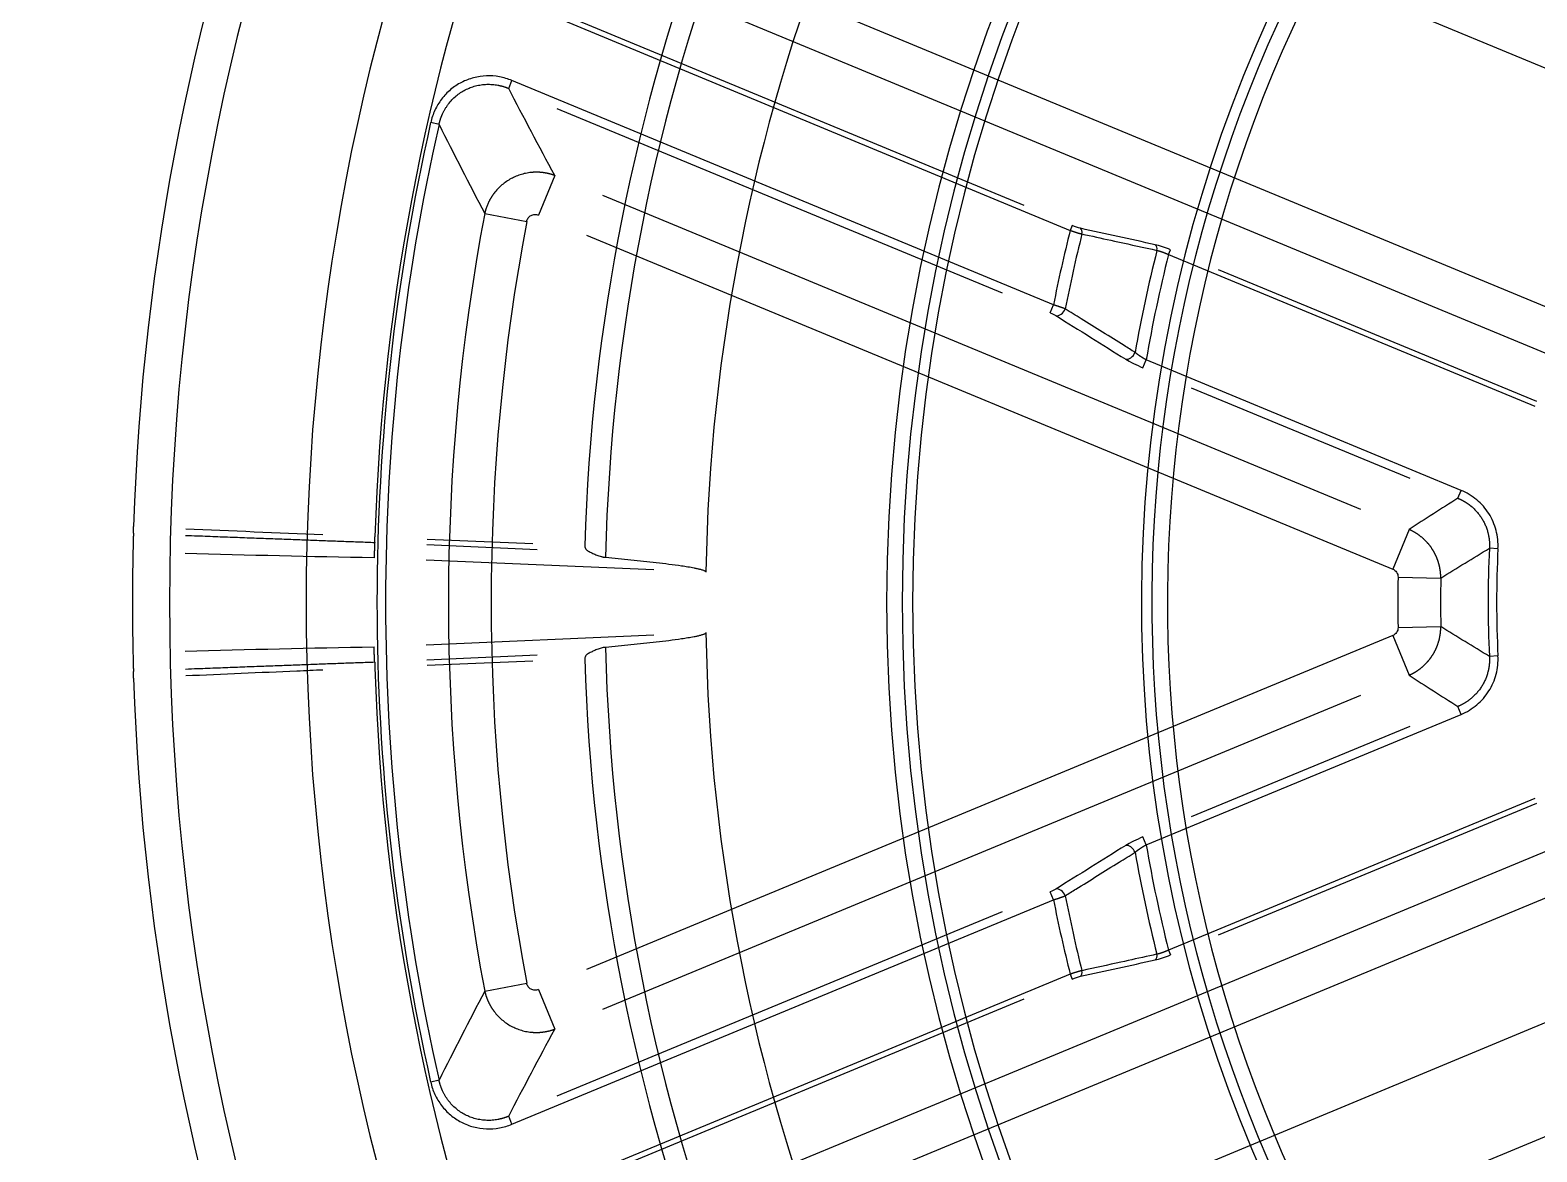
# Model space of a CAD drawing. Header units: millimetres. Extents: x 18 to 755, y 19 to 576.
# Drawn here: x 17.8 to 104.6, y 219.9 to 284.5 of the extents above; entities that cross this region are included whole.
import ezdxf

# ---------------------------------------------------------------- set-up
doc = ezdxf.new("R2010")
doc.units = ezdxf.units.MM
doc.layers.add('1', color=7, linetype='Continuous', true_color=0xffffff)

msp = doc.modelspace()

# ---------------------------------------------------------------- linework, layer by layer
at = {"layer": '1', "color": 7, "lineweight": -3}
for p, q in [((307.748, 311.649), (17.822, 191.071)), ((56.392, 302.449), (116.2, 277.675)), ((111.342, 265.945), (51.534, 290.72)), ((53.363, 287.297), (107.628, 264.819)), ((45.922, 286.112), (77.701, 272.947)), ((75.043, 274.369), (48.807, 285.236)), ((45.373, 281.116), (45.562, 281.571)), ((76.735, 268.659), (45.562, 281.571)), ((48.145, 279.968), (73.775, 269.353)), ((41.361, 279.04), (40.881, 279.149)), ((48.027, 276.101), (47.085, 273.826)), ((94.44, 256.877), (50.799, 274.952)), ((43.993, 273.918), (46.413, 273.462)), ((49.857, 272.678), (96.27, 253.454)), ((77.814, 273.22), (77.701, 272.947)), ((83.362, 271.557), (83.475, 271.83)), ((83.362, 271.557), (104.447, 262.823)), ((104.56, 263.096), (86.247, 270.682)), ((76.547, 268.204), (76.735, 268.659)), ((81.885, 265.039), (82.074, 265.494)), ((100.204, 257.984), (82.074, 265.494)), ((84.657, 263.891), (97.244, 258.677)), ((100.016, 257.529), (100.204, 257.984)), ((37.673, 255.306), (37.673, 255.306)), ((40.671, 255.177), (46.76, 254.916)), ((97.212, 255.728), (96.27, 253.454)), ((40.655, 254.859), (47.007, 254.586)), ((102.328, 254.624), (101.836, 254.649)), ((53.728, 253.412), (40.617, 253.974)), ((96.573, 252.988), (99.035, 252.934)), ((96.573, 250.087), (99.035, 250.141)), ((40.617, 249.101), (53.728, 249.663)), ((96.27, 249.621), (49.857, 230.397)), ((96.27, 249.621), (97.212, 247.347)), ((47.007, 248.489), (40.655, 248.216)), ((46.76, 248.159), (40.671, 247.898)), ((102.328, 248.451), (101.836, 248.426)), ((37.673, 247.769), (37.673, 247.769)), ((50.799, 228.123), (94.44, 246.199)), ((100.204, 245.091), (100.016, 245.546)), ((82.074, 237.581), (100.204, 245.091)), ((97.244, 244.398), (84.657, 239.184)), ((104.447, 240.254), (83.361, 231.521)), ((86.246, 232.396), (104.56, 239.981)), ((107.627, 238.258), (50.59, 214.634)), ((82.074, 237.581), (81.885, 238.036)), ((51.532, 212.359), (111.341, 237.131)), ((45.562, 221.504), (76.735, 234.416)), ((76.735, 234.416), (76.547, 234.871)), ((73.775, 233.723), (48.145, 223.107)), ((83.361, 231.521), (83.474, 231.248)), ((77.701, 230.13), (45.921, 216.967)), ((77.701, 230.13), (77.814, 229.857)), ((43.993, 229.157), (46.413, 229.613)), ((47.085, 229.249), (48.027, 226.975)), ((46.034, 216.694), (75.042, 228.709)), ((116.199, 225.402), (56.391, 200.629)), ((41.361, 224.035), (40.881, 223.927)), ((45.562, 221.504), (45.373, 221.959))]:
    msp.add_line(p, q, dxfattribs=at)
for radius, start, end in [(136.863, 90, 270), (129, 90, 270), (95.586, 90, 270), (94.686, 90, 270), (94.086, 90, 270), (80.914, 52.3649, 218.78955), (80.314, 90, 218.78955), (79.414, 90, 218.78955), (139, 159.29924, 178.20076), (125.094, 159.22625, 178.27375), (113, 159.14807, 178.35193), (111.791, 158.82797, 178.67203), (106, 158.44369, 179.05631), (124.92, 167.23044, 192.76956), (124.427, 167.23044, 192.76956), (120.809, 169.32387, 190.67613), (118.347, 169.32387, 190.67613), (87.664, 165.86388, 168.73711), (86.957, 165.8877, 168.80049), (82.543, 165.79367, 169.96114), (81.836, 165.84, 170.18087), (139, 178.81097, 181.18903), (60.954, 177.07411, 182.92589), (60.462, 177.07411, 182.92589), (66.153, 178.74355, 181.25645), (63.691, 178.74355, 181.25645), (106, 180.94369, 201.55631), (113, 181.64807, 200.85193), (111.791, 181.32797, 201.17203), (125.094, 181.72625, 200.77375), (139, 181.79924, 200.70076), (82.543, 190.03886, 194.20447), (81.836, 189.81913, 194.15814), (87.664, 191.26289, 194.13427), (86.957, 191.19951, 194.11044)]:
    msp.add_arc((162.711, 251.538), radius, start, end, dxfattribs=at)
for centre, major_axis, ratio, start_param, end_param in [((78.172, 272.791), (-0.064, -0.293), 0.706939, 1.549048, 2.893539), ((82.487, 271.847), (-0.064, -0.293), 0.706921, 1.547894, 2.893546), ((77.063, 268.496), (0.265, 0.424), 0.68293, 3.381607, 4.966061), ((81.084, 265.988), (0.264, 0.424), 0.680219, 3.380764, 4.979025), ((81.084, 237.087), (-0.264, 0.424), 0.680219, 4.445753, 6.044014), ((77.063, 234.58), (-0.265, 0.424), 0.68293, 4.458717, 6.043171), ((82.486, 231.231), (0.064, -0.293), 0.706921, 0.248047, 1.593699), ((78.172, 230.286), (0.064, -0.293), 0.706939, 0.248054, 1.592545)]:
    msp.add_ellipse(centre, major_axis=major_axis, ratio=ratio, start_param=start_param, end_param=end_param, dxfattribs=at)
for points, knots in [([(45.562, 281.571), (45.328, 281.668), (45.088, 281.739), (44.597, 281.829), (44.343, 281.848), (43.844, 281.83), (43.597, 281.794), (43.11, 281.667), (42.874, 281.577), (42.431, 281.348), (42.219, 281.207), (41.836, 280.884), (41.664, 280.703), (41.359, 280.304), (41.229, 280.087), (41.019, 279.634), (40.937, 279.395), (40.881, 279.149)], [0, 0, 0, 0, 0.125, 0.125, 0.25, 0.25, 0.375, 0.375, 0.5, 0.5, 0.625, 0.625, 0.75, 0.75, 0.875, 0.875, 1, 1, 1, 1]), ([(41.361, 279.04), (41.363, 279.049), (41.368, 279.068), (41.374, 279.097), (41.381, 279.125), (41.388, 279.152), (41.396, 279.18), (41.403, 279.207), (41.411, 279.234), (41.419, 279.261), (41.427, 279.288), (41.435, 279.314), (41.443, 279.34), (41.452, 279.366), (41.461, 279.391), (41.47, 279.417), (41.479, 279.441), (41.488, 279.466), (41.497, 279.49), (41.507, 279.515), (41.516, 279.538), (41.526, 279.562), (41.536, 279.585), (41.546, 279.608), (41.556, 279.63), (41.586, 279.696), (41.638, 279.802), (41.718, 279.945), (41.804, 280.08), (41.928, 280.255), (42.103, 280.462), (42.341, 280.685), (42.598, 280.878), (42.871, 281.039), (43.161, 281.169), (43.467, 281.267), (43.786, 281.332), (44.056, 281.355), (44.271, 281.356), (44.43, 281.348), (44.593, 281.331), (44.717, 281.311), (44.801, 281.294), (44.846, 281.284), (44.892, 281.274), (44.938, 281.262), (44.985, 281.25), (45.032, 281.237), (45.08, 281.223), (45.128, 281.208), (45.176, 281.191), (45.225, 281.174), (45.274, 281.156), (45.324, 281.137), (45.357, 281.123), (45.373, 281.116)], [0, 0, 0, 0, 0.00566, 0.011286, 0.016879, 0.022438, 0.027961, 0.033449, 0.0389, 0.044314, 0.049691, 0.055028, 0.060327, 0.065586, 0.070804, 0.075981, 0.081116, 0.08621, 0.09126, 0.096266, 0.101229, 0.106147, 0.111019, 0.115846, 0.120627, 0.12536, 0.157663, 0.18934, 0.220315, 0.250518, 0.314144, 0.377208, 0.439371, 0.500319, 0.561213, 0.623318, 0.686319, 0.749876, 0.780095, 0.811091, 0.842795, 0.875128, 0.88387, 0.89277, 0.901824, 0.911028, 0.920379, 0.929873, 0.939506, 0.949275, 0.959175, 0.969201, 0.979351, 0.989618, 1, 1, 1, 1]), ([(48.027, 276.101), (48.019, 276.104), (48.002, 276.11), (47.977, 276.119), (47.952, 276.128), (47.926, 276.137), (47.901, 276.145), (47.876, 276.153), (47.851, 276.161), (47.825, 276.169), (47.8, 276.176), (47.775, 276.183), (47.75, 276.19), (47.724, 276.197), (47.699, 276.203), (47.674, 276.21), (47.649, 276.216), (47.624, 276.221), (47.599, 276.227), (47.573, 276.232), (47.548, 276.237), (47.523, 276.242), (47.499, 276.246), (47.474, 276.251), (47.449, 276.255), (47.424, 276.259), (47.4, 276.262), (47.375, 276.266), (47.35, 276.269), (47.326, 276.272), (47.302, 276.275), (47.278, 276.277), (47.253, 276.28), (47.229, 276.282), (47.206, 276.284), (47.182, 276.286), (47.158, 276.287), (47.134, 276.289), (47.111, 276.29), (47.088, 276.291), (47.065, 276.292), (47.041, 276.292), (47.019, 276.293), (46.996, 276.293), (46.973, 276.293), (46.951, 276.293), (46.928, 276.293), (46.906, 276.292), (46.884, 276.292), (46.862, 276.291), (46.84, 276.29), (46.819, 276.289), (46.797, 276.288), (46.776, 276.287), (46.652, 276.279), (46.427, 276.25), (46.108, 276.174), (45.801, 276.066), (45.511, 275.928), (45.237, 275.76), (44.979, 275.563), (44.741, 275.337), (44.59, 275.159), (44.507, 275.048), (44.481, 275.012), (44.456, 274.976), (44.43, 274.939), (44.405, 274.9), (44.38, 274.861), (44.356, 274.822), (44.331, 274.781), (44.308, 274.739), (44.284, 274.697), (44.261, 274.654), (44.238, 274.609), (44.216, 274.565), (44.195, 274.519), (44.174, 274.472), (44.154, 274.425), (44.134, 274.377), (44.115, 274.329), (44.097, 274.279), (44.08, 274.23), (44.063, 274.179), (44.047, 274.128), (44.033, 274.076), (44.019, 274.024), (44.005, 273.971), (43.997, 273.936), (43.993, 273.918)], [0, 0, 0, 0, 0.005214, 0.010417, 0.015608, 0.020787, 0.025953, 0.031107, 0.036247, 0.041373, 0.046484, 0.051581, 0.056662, 0.061728, 0.066777, 0.071809, 0.076824, 0.081822, 0.086801, 0.091762, 0.096703, 0.101625, 0.106528, 0.11141, 0.116271, 0.121111, 0.125929, 0.130726, 0.1355, 0.140251, 0.144979, 0.149684, 0.154364, 0.15902, 0.163651, 0.168257, 0.172838, 0.177393, 0.181921, 0.186423, 0.190898, 0.195346, 0.199766, 0.204158, 0.208522, 0.212857, 0.217164, 0.221441, 0.225689, 0.229907, 0.234094, 0.238252, 0.242379, 0.246475, 0.250539, 0.313972, 0.377041, 0.439324, 0.500425, 0.561424, 0.623613, 0.686597, 0.749954, 0.758256, 0.766687, 0.775243, 0.783922, 0.792723, 0.801641, 0.810675, 0.819822, 0.829079, 0.838442, 0.84791, 0.857477, 0.867142, 0.876901, 0.88675, 0.896685, 0.906705, 0.916803, 0.926978, 0.937225, 0.94754, 0.957919, 0.968359, 0.978855, 0.989403, 1, 1, 1, 1]), ([(46.413, 273.462), (46.426, 273.535), (46.456, 273.603), (46.541, 273.722), (46.597, 273.771), (46.725, 273.841), (46.797, 273.861), (46.944, 273.867), (47.017, 273.854), (47.085, 273.826)], [0, 0, 0, 0, 0.25, 0.25, 0.5, 0.5, 0.75, 0.75, 1, 1, 1, 1]), ([(77.701, 272.947), (77.706, 272.946), (77.716, 272.942), (77.73, 272.937), (77.745, 272.932), (77.76, 272.927), (77.774, 272.921), (77.789, 272.916), (77.803, 272.911), (77.817, 272.906), (77.832, 272.901), (77.846, 272.896), (77.86, 272.892), (77.875, 272.887), (77.889, 272.882), (77.903, 272.877), (77.917, 272.873), (77.931, 272.868), (77.945, 272.863), (77.958, 272.859), (77.972, 272.854), (77.986, 272.85), (78, 272.846), (78.013, 272.841), (78.026, 272.837), (78.04, 272.833), (78.053, 272.829), (78.066, 272.825), (78.079, 272.821), (78.092, 272.817), (78.105, 272.813), (78.118, 272.809), (78.131, 272.806), (78.143, 272.802), (78.156, 272.798), (78.168, 272.795), (78.18, 272.791), (78.192, 272.788), (78.204, 272.784), (78.216, 272.781), (78.228, 272.778), (78.239, 272.775), (78.251, 272.772), (78.262, 272.769), (78.273, 272.766), (78.284, 272.763), (78.295, 272.76), (78.306, 272.757), (78.317, 272.754), (78.328, 272.752), (78.338, 272.749), (78.348, 272.747), (78.358, 272.744), (78.368, 272.742), (78.375, 272.74), (78.378, 272.74)], [0, 0, 0, 0, 0.019752, 0.039468, 0.059149, 0.078794, 0.098404, 0.117979, 0.137519, 0.157024, 0.176494, 0.195929, 0.21533, 0.234696, 0.254027, 0.273324, 0.292586, 0.311814, 0.331008, 0.350168, 0.369294, 0.388386, 0.407444, 0.426468, 0.445459, 0.464416, 0.48334, 0.50223, 0.521087, 0.539911, 0.558701, 0.577459, 0.596184, 0.614876, 0.633535, 0.652162, 0.670756, 0.689317, 0.707847, 0.726344, 0.744809, 0.763242, 0.781643, 0.800012, 0.818349, 0.836655, 0.854929, 0.873172, 0.891384, 0.909564, 0.927713, 0.945831, 0.963918, 0.981974, 1, 1, 1, 1]), ([(78.378, 272.74), (78.516, 272.709), (78.655, 272.679), (79.345, 272.528), (79.898, 272.407), (81.198, 272.122), (81.945, 271.958), (82.692, 271.795)], [0, 0, 0, 0, 0.096089, 0.096089, 0.480447, 0.480447, 1, 1, 1, 1]), ([(83.475, 271.83), (83.316, 271.896), (83.157, 271.955), (82.857, 272.055), (82.719, 272.094), (82.6, 272.12)], [0, 0, 0, 0, 0.5, 0.5, 1, 1, 1, 1]), ([(82.692, 271.795), (82.696, 271.794), (82.702, 271.793), (82.712, 271.79), (82.723, 271.788), (82.733, 271.786), (82.744, 271.783), (82.754, 271.781), (82.765, 271.778), (82.776, 271.775), (82.787, 271.772), (82.798, 271.769), (82.809, 271.766), (82.821, 271.763), (82.832, 271.76), (82.844, 271.756), (82.856, 271.753), (82.868, 271.749), (82.88, 271.745), (82.892, 271.742), (82.904, 271.738), (82.916, 271.734), (82.928, 271.73), (82.941, 271.726), (82.953, 271.721), (82.966, 271.717), (82.979, 271.713), (82.992, 271.708), (83.005, 271.704), (83.018, 271.699), (83.031, 271.694), (83.044, 271.69), (83.057, 271.685), (83.071, 271.68), (83.084, 271.675), (83.097, 271.669), (83.111, 271.664), (83.124, 271.659), (83.138, 271.653), (83.152, 271.648), (83.165, 271.642), (83.179, 271.637), (83.193, 271.631), (83.207, 271.625), (83.221, 271.619), (83.235, 271.614), (83.249, 271.608), (83.263, 271.602), (83.277, 271.595), (83.291, 271.589), (83.305, 271.583), (83.319, 271.577), (83.333, 271.57), (83.347, 271.564), (83.357, 271.559), (83.362, 271.557)], [0, 0, 0, 0, 0.018155, 0.036332, 0.05453, 0.072751, 0.090995, 0.109262, 0.127552, 0.145866, 0.164204, 0.182567, 0.200954, 0.219367, 0.237805, 0.256269, 0.27476, 0.293276, 0.31182, 0.330391, 0.348989, 0.367616, 0.38627, 0.404953, 0.423666, 0.442407, 0.461177, 0.479978, 0.498809, 0.51767, 0.536562, 0.555485, 0.57444, 0.593426, 0.612445, 0.631496, 0.650579, 0.669695, 0.688845, 0.708028, 0.727245, 0.746496, 0.765782, 0.785102, 0.804458, 0.823848, 0.843275, 0.862737, 0.882235, 0.90177, 0.921342, 0.94095, 0.960596, 0.980279, 1, 1, 1, 1]), ([(77.41, 268.427), (77.406, 268.428), (77.399, 268.431), (77.388, 268.436), (77.377, 268.44), (77.366, 268.444), (77.355, 268.449), (77.343, 268.453), (77.332, 268.457), (77.321, 268.462), (77.309, 268.466), (77.298, 268.47), (77.286, 268.474), (77.275, 268.479), (77.264, 268.483), (77.252, 268.487), (77.24, 268.491), (77.229, 268.495), (77.217, 268.499), (77.206, 268.504), (77.195, 268.508), (77.183, 268.512), (77.172, 268.516), (77.16, 268.52), (77.149, 268.524), (77.138, 268.528), (77.126, 268.532), (77.115, 268.535), (77.104, 268.539), (77.093, 268.543), (77.082, 268.547), (77.071, 268.551), (77.06, 268.554), (77.049, 268.558), (77.038, 268.562), (77.027, 268.565), (77.016, 268.569), (77.006, 268.573), (76.995, 268.576), (76.985, 268.579), (76.975, 268.583), (76.964, 268.586), (76.954, 268.59), (76.944, 268.593), (76.934, 268.596), (76.924, 268.599), (76.914, 268.603), (76.905, 268.606), (76.895, 268.609), (76.886, 268.612), (76.876, 268.615), (76.867, 268.618), (76.858, 268.621), (76.849, 268.624), (76.84, 268.627), (76.831, 268.629), (76.823, 268.632), (76.814, 268.635), (76.806, 268.637), (76.797, 268.64), (76.789, 268.643), (76.781, 268.645), (76.773, 268.648), (76.765, 268.65), (76.757, 268.652), (76.75, 268.655), (76.742, 268.657), (76.737, 268.659), (76.735, 268.659)], [0, 0, 0, 0, 0.020582, 0.040997, 0.061245, 0.081326, 0.10124, 0.120987, 0.140566, 0.159978, 0.179224, 0.198302, 0.217213, 0.235957, 0.254534, 0.272943, 0.291186, 0.309261, 0.32717, 0.344911, 0.362485, 0.379892, 0.397132, 0.414205, 0.431111, 0.447849, 0.464421, 0.480825, 0.497062, 0.513133, 0.529036, 0.544772, 0.56034, 0.575742, 0.590977, 0.606044, 0.620945, 0.635678, 0.650245, 0.664644, 0.678876, 0.692941, 0.706839, 0.72057, 0.734134, 0.74753, 0.76076, 0.773823, 0.786718, 0.799447, 0.812008, 0.824403, 0.83663, 0.84869, 0.860584, 0.87231, 0.883869, 0.895262, 0.906487, 0.917545, 0.928436, 0.939161, 0.949718, 0.960108, 0.970332, 0.980388, 0.990277, 1, 1, 1, 1]), ([(81.432, 265.926), (81.224, 266.055), (81.017, 266.184), (79.98, 266.828), (79.151, 267.343), (78.019, 268.047), (77.714, 268.237), (77.41, 268.427)], [0, 0, 0, 0, 0.154458, 0.154458, 0.772291, 0.772291, 1, 1, 1, 1]), ([(80.895, 265.533), (81.023, 265.453), (81.174, 265.37), (81.513, 265.201), (81.696, 265.117), (81.885, 265.039)], [0, 0, 0, 0, 0.5, 0.5, 1, 1, 1, 1]), ([(82.074, 265.494), (82.069, 265.496), (82.059, 265.502), (82.045, 265.51), (82.03, 265.518), (82.015, 265.526), (82, 265.535), (81.984, 265.544), (81.969, 265.553), (81.953, 265.562), (81.937, 265.571), (81.921, 265.581), (81.905, 265.59), (81.888, 265.6), (81.872, 265.61), (81.855, 265.62), (81.839, 265.631), (81.822, 265.641), (81.805, 265.652), (81.788, 265.663), (81.771, 265.674), (81.754, 265.685), (81.737, 265.696), (81.717, 265.71), (81.695, 265.725), (81.67, 265.742), (81.646, 265.759), (81.622, 265.776), (81.599, 265.792), (81.576, 265.809), (81.554, 265.826), (81.532, 265.843), (81.511, 265.86), (81.49, 265.876), (81.47, 265.893), (81.45, 265.91), (81.438, 265.921), (81.432, 265.926)], [0, 0, 0, 0, 0.019473, 0.039254, 0.059344, 0.079744, 0.100453, 0.121472, 0.142801, 0.16444, 0.186391, 0.208651, 0.231224, 0.254107, 0.277302, 0.300809, 0.324627, 0.348758, 0.373202, 0.397957, 0.423026, 0.448408, 0.474102, 0.50011, 0.538421, 0.576756, 0.615114, 0.653496, 0.691902, 0.730331, 0.768783, 0.80726, 0.84576, 0.884284, 0.922832, 0.961404, 1, 1, 1, 1]), ([(102.328, 254.624), (102.337, 254.802), (102.332, 254.979), (102.296, 255.331), (102.264, 255.508), (102.175, 255.848), (102.118, 256.014), (101.978, 256.338), (101.894, 256.496), (101.705, 256.794), (101.6, 256.935), (101.369, 257.2), (101.241, 257.324), (100.834, 257.666), (100.533, 257.848), (100.204, 257.984)], [0, 0, 0, 0, 0.125, 0.125, 0.25, 0.25, 0.375, 0.375, 0.5, 0.5, 0.625, 0.625, 0.75, 0.75, 1, 1, 1, 1]), ([(100.016, 257.529), (100.024, 257.526), (100.041, 257.519), (100.066, 257.508), (100.09, 257.498), (100.115, 257.487), (100.139, 257.476), (100.163, 257.464), (100.187, 257.453), (100.211, 257.441), (100.235, 257.429), (100.259, 257.417), (100.282, 257.405), (100.305, 257.392), (100.328, 257.379), (100.351, 257.367), (100.374, 257.354), (100.397, 257.34), (100.419, 257.327), (100.441, 257.314), (100.463, 257.3), (100.485, 257.286), (100.507, 257.272), (100.528, 257.258), (100.55, 257.244), (100.571, 257.23), (100.592, 257.215), (100.612, 257.2), (100.633, 257.186), (100.653, 257.171), (100.674, 257.156), (100.693, 257.141), (100.713, 257.125), (100.733, 257.11), (100.752, 257.095), (100.771, 257.079), (100.843, 257.02), (100.962, 256.912), (101.119, 256.747), (101.261, 256.571), (101.389, 256.385), (101.502, 256.19), (101.6, 255.986), (101.683, 255.773), (101.732, 255.611), (101.759, 255.504), (101.77, 255.454), (101.781, 255.403), (101.791, 255.352), (101.8, 255.3), (101.808, 255.248), (101.816, 255.195), (101.822, 255.142), (101.828, 255.089), (101.832, 255.035), (101.836, 254.98), (101.838, 254.926), (101.84, 254.871), (101.84, 254.816), (101.84, 254.76), (101.839, 254.705), (101.837, 254.668), (101.836, 254.649)], [0, 0, 0, 0, 0.007423, 0.014834, 0.022232, 0.029616, 0.036986, 0.044342, 0.051683, 0.059008, 0.066318, 0.073613, 0.08089, 0.088151, 0.095394, 0.10262, 0.109828, 0.117017, 0.124188, 0.131339, 0.13847, 0.145582, 0.152673, 0.159743, 0.166793, 0.17382, 0.180826, 0.18781, 0.194771, 0.201709, 0.208624, 0.215516, 0.222383, 0.229226, 0.236045, 0.242839, 0.249607, 0.31255, 0.375247, 0.437527, 0.499226, 0.560966, 0.623281, 0.686008, 0.748976, 0.763016, 0.777162, 0.791412, 0.805763, 0.820211, 0.834754, 0.849388, 0.864111, 0.878918, 0.893806, 0.908772, 0.923812, 0.938923, 0.954101, 0.969343, 0.984643, 1, 1, 1, 1]), ([(23.768, 255.51), (23.768, 255.53), (23.769, 255.554), (23.77, 255.595), (23.771, 255.61), (23.771, 255.642), (23.772, 255.674), (23.773, 255.71), (23.774, 255.737), (23.775, 255.747), (23.775, 255.765), (23.775, 255.775), (23.776, 255.803), (23.777, 255.823), (23.778, 255.862), (23.779, 255.882), (23.779, 255.902)], [0, 0, 0, 0, 0.25, 0.25, 0.375, 0.375, 0.5, 0.625, 0.625, 0.6875, 0.6875, 0.75, 0.75, 0.875, 0.875, 1, 1, 1, 1]), ([(23.768, 255.51), (23.767, 255.483), (23.765, 255.422), (23.763, 255.351), (23.762, 255.293), (23.761, 255.273), (23.76, 255.232), (23.759, 255.21), (23.758, 255.145), (23.755, 255.054), (23.753, 254.956), (23.751, 254.892), (23.751, 254.879), (23.75, 254.853), (23.749, 254.814), (23.749, 254.775), (23.747, 254.695), (23.746, 254.642), (23.744, 254.56), (23.743, 254.533), (23.742, 254.478), (23.741, 254.45), (23.741, 254.422)], [0, 0, 0, 0, 0.125, 0.25, 0.25, 0.3125, 0.3125, 0.375, 0.375, 0.5, 0.625, 0.625, 0.65625, 0.65625, 0.6875, 0.75, 0.75, 0.875, 0.875, 0.9375, 0.9375, 1, 1, 1, 1]), ([(26.765, 255.394), (26.997, 255.385), (27.617, 255.361), (28.614, 255.323), (29.747, 255.28), (30.848, 255.239), (31.917, 255.198), (32.953, 255.16), (33.957, 255.122), (34.928, 255.087), (35.867, 255.052), (36.773, 255.019), (37.367, 254.998), (37.658, 254.987)], [0, 0, 0, 0, 0.063697, 0.170721, 0.274768, 0.375839, 0.473933, 0.569052, 0.661194, 0.75036, 0.83655, 0.919763, 1, 1, 1, 1]), ([(37.658, 254.987), (37.659, 254.998), (37.659, 255.009), (37.66, 255.031), (37.661, 255.043), (37.663, 255.08), (37.664, 255.106), (37.666, 255.147), (37.667, 255.16), (37.668, 255.189), (37.669, 255.203), (37.671, 255.247), (37.672, 255.276), (37.673, 255.306)], [0, 0, 0, 0, 0.125, 0.125, 0.25, 0.25, 0.5, 0.5, 0.625, 0.625, 0.75, 0.75, 1, 1, 1, 1]), ([(99.035, 252.934), (99.035, 252.943), (99.035, 252.962), (99.035, 252.989), (99.034, 253.017), (99.033, 253.044), (99.032, 253.072), (99.031, 253.099), (99.03, 253.127), (99.028, 253.154), (99.026, 253.182), (99.024, 253.209), (99.021, 253.237), (99.018, 253.264), (99.015, 253.292), (99.012, 253.319), (99.009, 253.346), (99.005, 253.373), (99.001, 253.401), (98.997, 253.428), (98.992, 253.455), (98.987, 253.482), (98.982, 253.509), (98.977, 253.536), (98.972, 253.563), (98.966, 253.589), (98.96, 253.616), (98.954, 253.643), (98.948, 253.669), (98.941, 253.695), (98.934, 253.722), (98.927, 253.748), (98.92, 253.774), (98.912, 253.8), (98.904, 253.826), (98.896, 253.852), (98.888, 253.878), (98.88, 253.903), (98.871, 253.929), (98.862, 253.954), (98.853, 253.979), (98.844, 254.005), (98.835, 254.03), (98.825, 254.054), (98.815, 254.079), (98.805, 254.104), (98.795, 254.128), (98.784, 254.153), (98.774, 254.177), (98.763, 254.201), (98.752, 254.225), (98.741, 254.248), (98.73, 254.272), (98.718, 254.295), (98.706, 254.319), (98.695, 254.342), (98.682, 254.365), (98.67, 254.388), (98.658, 254.41), (98.645, 254.433), (98.633, 254.455), (98.62, 254.477), (98.607, 254.499), (98.594, 254.521), (98.581, 254.543), (98.567, 254.564), (98.554, 254.585), (98.536, 254.613), (98.514, 254.646), (98.487, 254.685), (98.459, 254.724), (98.431, 254.763), (98.401, 254.801), (98.371, 254.84), (98.341, 254.878), (98.309, 254.915), (98.277, 254.952), (98.244, 254.989), (98.21, 255.026), (98.176, 255.062), (98.141, 255.097), (98.105, 255.133), (98.068, 255.167), (98.031, 255.201), (97.993, 255.235), (97.954, 255.268), (97.915, 255.301), (97.875, 255.333), (97.835, 255.364), (97.793, 255.395), (97.752, 255.425), (97.709, 255.454), (97.667, 255.483), (97.623, 255.511), (97.579, 255.538), (97.535, 255.565), (97.49, 255.59), (97.445, 255.615), (97.399, 255.64), (97.353, 255.663), (97.306, 255.686), (97.259, 255.708), (97.228, 255.722), (97.212, 255.728)], [0, 0, 0, 0, 0.007816, 0.015634, 0.023453, 0.031272, 0.039091, 0.046911, 0.05473, 0.062547, 0.070364, 0.078178, 0.08599, 0.0938, 0.101606, 0.109409, 0.117208, 0.125003, 0.132793, 0.140578, 0.148358, 0.156131, 0.163898, 0.171659, 0.179412, 0.187158, 0.194896, 0.202625, 0.210346, 0.218057, 0.22576, 0.233452, 0.241134, 0.248805, 0.256466, 0.264115, 0.271752, 0.279377, 0.286989, 0.294589, 0.302175, 0.309748, 0.317306, 0.324851, 0.33238, 0.339895, 0.347394, 0.354878, 0.362346, 0.369797, 0.377231, 0.384649, 0.392049, 0.399432, 0.406796, 0.414143, 0.42147, 0.428779, 0.436069, 0.443339, 0.45059, 0.45782, 0.46503, 0.47222, 0.479389, 0.486537, 0.493663, 0.500768, 0.514141, 0.527591, 0.541114, 0.55471, 0.568376, 0.58211, 0.595911, 0.609777, 0.623705, 0.637693, 0.65174, 0.665842, 0.679998, 0.694206, 0.708463, 0.722766, 0.737114, 0.751504, 0.765932, 0.780398, 0.794898, 0.809429, 0.82399, 0.838577, 0.853187, 0.867819, 0.882469, 0.897134, 0.911812, 0.926501, 0.941197, 0.955897, 0.9706, 0.985302, 1, 1, 1, 1]), ([(37.658, 254.987), (37.656, 254.93), (37.653, 254.866), (37.647, 254.73), (37.644, 254.657), (37.637, 254.506), (37.634, 254.427), (37.627, 254.267), (37.624, 254.185), (37.62, 254.103)], [0, 0, 0, 0, 0.25, 0.25, 0.5, 0.5, 0.75, 0.75, 1, 1, 1, 1]), ([(49.758, 254.787), (49.757, 254.768), (49.759, 254.749), (49.764, 254.721), (49.766, 254.712), (49.771, 254.694), (49.777, 254.676), (49.785, 254.659), (49.794, 254.643), (49.798, 254.635), (49.813, 254.611), (49.823, 254.597), (49.847, 254.57), (49.859, 254.557), (49.886, 254.533), (49.9, 254.522), (49.942, 254.491), (49.973, 254.474), (50.005, 254.458)], [0, 0, 0, 0, 0.125, 0.125, 0.1875, 0.1875, 0.25, 0.3125, 0.3125, 0.375, 0.375, 0.5, 0.5, 0.625, 0.625, 0.75, 0.75, 1, 1, 1, 1]), ([(50.005, 254.458), (50.077, 254.422), (50.15, 254.387), (50.299, 254.318), (50.374, 254.285), (50.53, 254.225), (50.61, 254.197), (50.714, 254.17), (50.735, 254.164), (50.777, 254.155), (50.799, 254.15), (50.863, 254.138), (50.906, 254.132), (50.95, 254.128)], [0, 0, 0, 0, 0.25, 0.25, 0.5, 0.5, 0.75, 0.75, 0.8125, 0.8125, 0.875, 0.875, 1, 1, 1, 1]), ([(50.95, 254.128), (51.437, 254.084), (51.924, 254.038), (52.654, 253.965), (52.898, 253.939), (53.384, 253.888), (53.627, 253.861), (54.114, 253.805), (54.356, 253.775), (54.842, 253.713), (55.084, 253.681), (55.447, 253.627), (55.568, 253.608), (55.809, 253.568), (55.93, 253.546), (56.11, 253.511), (56.17, 253.498), (56.289, 253.472), (56.349, 253.458), (56.437, 253.434), (56.467, 253.425), (56.525, 253.407), (56.554, 253.398), (56.597, 253.381), (56.611, 253.375), (56.639, 253.363), (56.653, 253.356), (56.673, 253.345), (56.679, 253.341), (56.692, 253.332), (56.698, 253.328), (56.707, 253.32), (56.709, 253.317), (56.714, 253.311), (56.717, 253.308), (56.721, 253.302), (56.722, 253.298), (56.725, 253.291), (56.725, 253.287), (56.725, 253.283)], [0, 0, 0, 0, 0.25, 0.25, 0.375, 0.375, 0.5, 0.5, 0.625, 0.625, 0.75, 0.75, 0.8125, 0.8125, 0.875, 0.875, 0.90625, 0.90625, 0.9375, 0.9375, 0.953125, 0.953125, 0.96875, 0.96875, 0.976563, 0.976563, 0.984375, 0.984375, 0.988281, 0.988281, 0.992188, 0.992188, 0.994141, 0.994141, 0.996094, 0.996094, 0.998047, 0.998047, 1, 1, 1, 1]), ([(96.27, 253.454), (96.361, 253.416), (96.44, 253.351), (96.547, 253.186), (96.576, 253.087), (96.573, 252.988)], [0, 0, 0, 0, 0.5, 0.5, 1, 1, 1, 1]), ([(96.573, 250.087), (96.576, 249.988), (96.548, 249.89), (96.44, 249.725), (96.361, 249.659), (96.27, 249.621)], [0, 0, 0, 0, 0.5, 0.5, 1, 1, 1, 1]), ([(97.212, 247.347), (97.22, 247.35), (97.237, 247.358), (97.262, 247.369), (97.287, 247.381), (97.312, 247.392), (97.337, 247.404), (97.361, 247.417), (97.386, 247.429), (97.411, 247.442), (97.435, 247.455), (97.459, 247.468), (97.483, 247.481), (97.507, 247.495), (97.531, 247.509), (97.555, 247.523), (97.578, 247.537), (97.602, 247.551), (97.625, 247.566), (97.648, 247.581), (97.671, 247.596), (97.694, 247.611), (97.717, 247.626), (97.739, 247.642), (97.761, 247.658), (97.784, 247.674), (97.806, 247.69), (97.828, 247.706), (97.849, 247.723), (97.871, 247.739), (97.892, 247.756), (97.913, 247.773), (97.934, 247.791), (97.955, 247.808), (97.976, 247.825), (97.996, 247.843), (98.016, 247.861), (98.036, 247.879), (98.056, 247.897), (98.076, 247.915), (98.095, 247.934), (98.115, 247.952), (98.134, 247.971), (98.153, 247.99), (98.171, 248.009), (98.19, 248.028), (98.208, 248.047), (98.226, 248.067), (98.244, 248.086), (98.262, 248.106), (98.279, 248.125), (98.296, 248.145), (98.313, 248.165), (98.33, 248.185), (98.347, 248.205), (98.363, 248.225), (98.379, 248.246), (98.395, 248.266), (98.411, 248.286), (98.426, 248.307), (98.442, 248.327), (98.457, 248.348), (98.472, 248.369), (98.486, 248.39), (98.501, 248.41), (98.515, 248.431), (98.529, 248.452), (98.547, 248.479), (98.569, 248.513), (98.594, 248.554), (98.618, 248.595), (98.642, 248.636), (98.666, 248.679), (98.688, 248.722), (98.711, 248.765), (98.733, 248.809), (98.754, 248.854), (98.774, 248.899), (98.794, 248.944), (98.813, 248.99), (98.831, 249.037), (98.849, 249.084), (98.866, 249.131), (98.882, 249.179), (98.898, 249.227), (98.913, 249.276), (98.927, 249.325), (98.94, 249.374), (98.952, 249.424), (98.964, 249.474), (98.974, 249.524), (98.984, 249.575), (98.993, 249.626), (99.001, 249.677), (99.009, 249.728), (99.015, 249.779), (99.021, 249.831), (99.025, 249.882), (99.029, 249.934), (99.032, 249.986), (99.034, 250.037), (99.035, 250.089), (99.035, 250.124), (99.035, 250.141)], [0, 0, 0, 0, 0.007817, 0.015635, 0.023454, 0.031273, 0.039093, 0.046913, 0.054732, 0.06255, 0.070367, 0.078181, 0.085994, 0.093804, 0.10161, 0.109414, 0.117213, 0.125008, 0.132798, 0.140583, 0.148363, 0.156137, 0.163904, 0.171664, 0.179418, 0.187164, 0.194902, 0.202631, 0.210352, 0.218064, 0.225766, 0.233458, 0.24114, 0.248812, 0.256472, 0.264121, 0.271758, 0.279383, 0.286995, 0.294595, 0.302181, 0.309754, 0.317312, 0.324857, 0.332386, 0.339901, 0.3474, 0.354883, 0.362351, 0.369802, 0.377236, 0.384654, 0.392054, 0.399436, 0.4068, 0.414146, 0.421474, 0.428782, 0.436072, 0.443342, 0.450592, 0.457822, 0.465032, 0.472222, 0.47939, 0.486537, 0.493663, 0.500768, 0.514142, 0.527592, 0.541116, 0.554712, 0.568379, 0.582114, 0.595915, 0.609781, 0.623709, 0.637698, 0.651745, 0.665848, 0.680004, 0.694212, 0.708469, 0.722773, 0.73712, 0.75151, 0.765939, 0.780404, 0.794904, 0.809435, 0.823996, 0.838582, 0.853192, 0.867824, 0.882473, 0.897138, 0.911816, 0.926504, 0.941199, 0.955899, 0.970601, 0.985302, 1, 1, 1, 1]), ([(37.658, 248.088), (37.655, 248.144), (37.652, 248.207), (37.646, 248.343), (37.643, 248.417), (37.636, 248.57), (37.633, 248.65), (37.627, 248.811), (37.623, 248.892), (37.62, 248.972)], [0, 0, 0, 0, 0.25, 0.25, 0.5, 0.5, 0.75, 0.75, 1, 1, 1, 1]), ([(56.725, 249.792), (56.725, 249.788), (56.725, 249.784), (56.722, 249.777), (56.72, 249.773), (56.716, 249.767), (56.714, 249.763), (56.709, 249.758), (56.706, 249.755), (56.698, 249.747), (56.691, 249.742), (56.679, 249.734), (56.672, 249.73), (56.652, 249.718), (56.638, 249.712), (56.61, 249.699), (56.596, 249.694), (56.553, 249.677), (56.524, 249.667), (56.465, 249.649), (56.436, 249.641), (56.347, 249.617), (56.288, 249.603), (56.169, 249.576), (56.109, 249.564), (55.928, 249.529), (55.808, 249.507), (55.567, 249.467), (55.446, 249.448), (55.083, 249.394), (54.841, 249.362), (54.356, 249.3), (54.113, 249.27), (53.627, 249.214), (53.384, 249.188), (52.897, 249.136), (52.654, 249.111), (51.924, 249.037), (51.437, 248.991), (50.95, 248.947)], [0, 0, 0, 0, 0.001953, 0.001953, 0.003906, 0.003906, 0.005859, 0.005859, 0.007813, 0.007813, 0.011719, 0.011719, 0.015625, 0.015625, 0.023438, 0.023438, 0.03125, 0.03125, 0.046875, 0.046875, 0.0625, 0.0625, 0.09375, 0.09375, 0.125, 0.125, 0.1875, 0.1875, 0.25, 0.25, 0.375, 0.375, 0.5, 0.5, 0.625, 0.625, 0.75, 0.75, 1, 1, 1, 1]), ([(23.741, 248.653), (23.742, 248.598), (23.743, 248.543), (23.745, 248.434), (23.747, 248.38), (23.749, 248.301), (23.749, 248.274), (23.75, 248.222), (23.751, 248.196), (23.753, 248.12), (23.755, 248.022), (23.758, 247.931), (23.759, 247.876), (23.759, 247.865), (23.76, 247.844), (23.761, 247.812), (23.762, 247.783), (23.763, 247.725), (23.764, 247.689), (23.766, 247.639), (23.766, 247.624), (23.767, 247.593), (23.767, 247.579), (23.768, 247.565)], [0, 0, 0, 0, 0.125, 0.125, 0.25, 0.25, 0.3125, 0.3125, 0.375, 0.375, 0.5, 0.625, 0.625, 0.65625, 0.65625, 0.6875, 0.75, 0.75, 0.875, 0.875, 0.9375, 0.9375, 1, 1, 1, 1]), ([(50.005, 248.617), (49.973, 248.602), (49.943, 248.584), (49.9, 248.553), (49.886, 248.542), (49.86, 248.519), (49.848, 248.506), (49.824, 248.479), (49.813, 248.464), (49.798, 248.441), (49.794, 248.433), (49.785, 248.416), (49.781, 248.408), (49.771, 248.382), (49.766, 248.364), (49.76, 248.336), (49.759, 248.326), (49.758, 248.307), (49.757, 248.297), (49.758, 248.288)], [0, 0, 0, 0, 0.25, 0.25, 0.375, 0.375, 0.5, 0.5, 0.625, 0.625, 0.6875, 0.6875, 0.75, 0.75, 0.875, 0.875, 0.9375, 0.9375, 1, 1, 1, 1]), ([(50.95, 248.947), (50.863, 248.939), (50.778, 248.923), (50.614, 248.879), (50.534, 248.852), (50.417, 248.806), (50.378, 248.79), (50.301, 248.757), (50.263, 248.74), (50.15, 248.688), (50.077, 248.653), (50.005, 248.617)], [0, 0, 0, 0, 0.25, 0.25, 0.5, 0.5, 0.625, 0.625, 0.75, 0.75, 1, 1, 1, 1]), ([(101.836, 248.426), (101.836, 248.417), (101.837, 248.399), (101.838, 248.372), (101.839, 248.345), (101.84, 248.319), (101.84, 248.292), (101.84, 248.265), (101.84, 248.238), (101.84, 248.212), (101.839, 248.185), (101.838, 248.159), (101.837, 248.132), (101.836, 248.106), (101.835, 248.08), (101.833, 248.053), (101.831, 248.027), (101.829, 248.001), (101.826, 247.975), (101.824, 247.949), (101.821, 247.924), (101.818, 247.898), (101.815, 247.872), (101.811, 247.847), (101.807, 247.822), (101.803, 247.796), (101.799, 247.771), (101.795, 247.746), (101.791, 247.721), (101.786, 247.697), (101.781, 247.672), (101.776, 247.647), (101.77, 247.623), (101.765, 247.599), (101.759, 247.575), (101.754, 247.551), (101.731, 247.461), (101.685, 247.307), (101.603, 247.094), (101.505, 246.89), (101.392, 246.695), (101.265, 246.509), (101.122, 246.332), (100.966, 246.167), (100.84, 246.053), (100.755, 245.983), (100.715, 245.951), (100.673, 245.919), (100.631, 245.888), (100.589, 245.858), (100.545, 245.828), (100.501, 245.799), (100.455, 245.77), (100.409, 245.742), (100.363, 245.715), (100.315, 245.688), (100.267, 245.662), (100.218, 245.637), (100.168, 245.613), (100.118, 245.59), (100.067, 245.567), (100.033, 245.553), (100.016, 245.546)], [0, 0, 0, 0, 0.007422, 0.014832, 0.022228, 0.029611, 0.03698, 0.044335, 0.051675, 0.059001, 0.06631, 0.073604, 0.080881, 0.088141, 0.095384, 0.10261, 0.109817, 0.117007, 0.124177, 0.131328, 0.13846, 0.145571, 0.152663, 0.159734, 0.166783, 0.173811, 0.180818, 0.187802, 0.194764, 0.201703, 0.208618, 0.215511, 0.222379, 0.229223, 0.236043, 0.242838, 0.249607, 0.312539, 0.375233, 0.437516, 0.499226, 0.560955, 0.623267, 0.685997, 0.748976, 0.763013, 0.777158, 0.791406, 0.805755, 0.820202, 0.834744, 0.849378, 0.8641, 0.878907, 0.893795, 0.908762, 0.923803, 0.938915, 0.954095, 0.969338, 0.984641, 1, 1, 1, 1]), ([(100.204, 245.091), (100.369, 245.159), (100.527, 245.239), (100.83, 245.423), (100.975, 245.527), (101.245, 245.754), (101.37, 245.877), (101.602, 246.143), (101.709, 246.286), (101.897, 246.585), (101.979, 246.74), (102.119, 247.063), (102.177, 247.231), (102.31, 247.746), (102.346, 248.096), (102.328, 248.451)], [0, 0, 0, 0, 0.125, 0.125, 0.25, 0.25, 0.375, 0.375, 0.5, 0.5, 0.625, 0.625, 0.75, 0.75, 1, 1, 1, 1]), ([(23.779, 247.173), (23.779, 247.193), (23.778, 247.213), (23.777, 247.252), (23.776, 247.272), (23.775, 247.33), (23.773, 247.366), (23.772, 247.417), (23.771, 247.434), (23.771, 247.465), (23.77, 247.494), (23.769, 247.52), (23.768, 247.544), (23.768, 247.555), (23.768, 247.565)], [0, 0, 0, 0, 0.125, 0.125, 0.25, 0.25, 0.5, 0.5, 0.625, 0.625, 0.75, 0.875, 0.875, 1, 1, 1, 1]), ([(37.658, 248.088), (37.367, 248.077), (36.775, 248.056), (35.87, 248.023), (34.933, 247.989), (33.962, 247.953), (32.959, 247.916), (31.924, 247.877), (30.855, 247.837), (29.754, 247.795), (28.62, 247.752), (27.62, 247.714), (26.998, 247.69), (26.765, 247.681)], [0, 0, 0, 0, 0.080058, 0.163122, 0.249192, 0.338269, 0.430351, 0.52544, 0.623534, 0.724635, 0.828742, 0.935855, 1, 1, 1, 1]), ([(34.676, 247.641), (34.177, 247.619), (33.678, 247.598), (31.045, 247.485), (28.911, 247.393), (26.777, 247.302)], [0, 0, 0, 0, 0.189502, 0.189502, 1, 1, 1, 1]), ([(37.658, 248.088), (37.659, 248.077), (37.659, 248.066), (37.66, 248.044), (37.661, 248.032), (37.663, 247.995), (37.664, 247.969), (37.666, 247.928), (37.667, 247.915), (37.668, 247.886), (37.669, 247.872), (37.671, 247.828), (37.672, 247.799), (37.673, 247.769)], [0, 0, 0, 0, 0.125, 0.125, 0.25, 0.25, 0.5, 0.5, 0.625, 0.625, 0.75, 0.75, 1, 1, 1, 1]), ([(81.885, 238.036), (81.696, 237.958), (81.513, 237.875), (81.175, 237.706), (81.023, 237.622), (80.895, 237.542)], [0, 0, 0, 0, 0.5, 0.5, 1, 1, 1, 1]), ([(77.41, 234.648), (77.616, 234.777), (77.823, 234.906), (78.857, 235.549), (79.685, 236.064), (80.82, 236.769), (81.126, 236.959), (81.432, 237.149)], [0, 0, 0, 0, 0.154458, 0.154458, 0.772291, 0.772291, 1, 1, 1, 1]), ([(81.432, 237.149), (81.435, 237.152), (81.442, 237.158), (81.452, 237.167), (81.463, 237.176), (81.474, 237.184), (81.484, 237.193), (81.496, 237.202), (81.507, 237.211), (81.518, 237.22), (81.53, 237.229), (81.542, 237.238), (81.553, 237.247), (81.565, 237.257), (81.578, 237.266), (81.59, 237.275), (81.602, 237.284), (81.615, 237.293), (81.628, 237.302), (81.641, 237.312), (81.654, 237.321), (81.667, 237.33), (81.68, 237.339), (81.693, 237.349), (81.707, 237.358), (81.724, 237.37), (81.745, 237.385), (81.771, 237.402), (81.798, 237.419), (81.824, 237.436), (81.851, 237.453), (81.878, 237.469), (81.905, 237.486), (81.933, 237.502), (81.961, 237.518), (81.989, 237.534), (82.017, 237.55), (82.045, 237.566), (82.064, 237.576), (82.074, 237.581)], [0, 0, 0, 0, 0.020849, 0.041697, 0.062546, 0.083393, 0.104241, 0.125088, 0.145935, 0.166781, 0.187627, 0.208473, 0.229318, 0.250163, 0.271007, 0.291851, 0.312695, 0.333538, 0.354381, 0.375223, 0.396065, 0.416907, 0.437748, 0.458588, 0.479428, 0.500268, 0.538954, 0.577595, 0.616191, 0.654744, 0.693255, 0.731726, 0.770158, 0.808552, 0.846909, 0.885232, 0.92352, 0.961776, 1, 1, 1, 1]), ([(76.735, 234.416), (76.74, 234.417), (76.749, 234.42), (76.763, 234.425), (76.778, 234.429), (76.794, 234.434), (76.809, 234.439), (76.825, 234.444), (76.842, 234.449), (76.859, 234.455), (76.876, 234.46), (76.894, 234.466), (76.912, 234.472), (76.931, 234.478), (76.949, 234.484), (76.968, 234.49), (76.988, 234.497), (77.008, 234.503), (77.028, 234.51), (77.048, 234.517), (77.069, 234.524), (77.09, 234.531), (77.111, 234.538), (77.132, 234.546), (77.153, 234.553), (77.175, 234.561), (77.196, 234.568), (77.218, 234.576), (77.24, 234.584), (77.261, 234.592), (77.283, 234.6), (77.305, 234.608), (77.326, 234.616), (77.347, 234.624), (77.368, 234.632), (77.389, 234.64), (77.403, 234.646), (77.41, 234.648)], [0, 0, 0, 0, 0.018474, 0.037541, 0.057202, 0.077456, 0.098304, 0.119747, 0.141783, 0.164413, 0.187637, 0.211455, 0.235867, 0.260873, 0.286473, 0.312667, 0.339456, 0.366838, 0.394815, 0.423385, 0.45255, 0.482309, 0.512663, 0.54361, 0.575152, 0.607288, 0.640018, 0.673342, 0.70726, 0.741773, 0.77688, 0.812581, 0.848876, 0.885766, 0.92325, 0.961328, 1, 1, 1, 1]), ([(82.692, 231.283), (82.553, 231.253), (82.415, 231.222), (81.724, 231.071), (81.172, 230.95), (79.872, 230.665), (79.125, 230.502), (78.377, 230.338)], [0, 0, 0, 0, 0.096089, 0.096089, 0.480447, 0.480447, 1, 1, 1, 1]), ([(82.599, 230.958), (82.718, 230.984), (82.856, 231.023), (83.156, 231.122), (83.315, 231.182), (83.474, 231.248)], [0, 0, 0, 0, 0.5, 0.5, 1, 1, 1, 1]), ([(83.361, 231.521), (83.356, 231.518), (83.347, 231.514), (83.333, 231.508), (83.319, 231.501), (83.304, 231.495), (83.29, 231.489), (83.276, 231.482), (83.262, 231.476), (83.248, 231.47), (83.234, 231.464), (83.22, 231.458), (83.206, 231.452), (83.192, 231.447), (83.179, 231.441), (83.165, 231.435), (83.151, 231.43), (83.137, 231.424), (83.124, 231.419), (83.11, 231.414), (83.097, 231.408), (83.083, 231.403), (83.07, 231.398), (83.057, 231.393), (83.043, 231.388), (83.03, 231.383), (83.017, 231.379), (83.004, 231.374), (82.991, 231.369), (82.978, 231.365), (82.965, 231.361), (82.953, 231.356), (82.94, 231.352), (82.928, 231.348), (82.915, 231.344), (82.903, 231.34), (82.891, 231.336), (82.879, 231.332), (82.867, 231.329), (82.855, 231.325), (82.843, 231.322), (82.832, 231.318), (82.82, 231.315), (82.809, 231.312), (82.797, 231.309), (82.786, 231.306), (82.775, 231.303), (82.764, 231.3), (82.754, 231.297), (82.743, 231.295), (82.732, 231.292), (82.722, 231.29), (82.712, 231.287), (82.702, 231.285), (82.695, 231.284), (82.692, 231.283)], [0, 0, 0, 0, 0.019721, 0.039404, 0.05905, 0.078658, 0.09823, 0.117765, 0.137263, 0.156725, 0.176152, 0.195542, 0.214898, 0.234218, 0.253504, 0.272755, 0.291972, 0.311155, 0.330305, 0.349421, 0.368504, 0.387555, 0.406574, 0.42556, 0.444515, 0.463438, 0.48233, 0.501191, 0.520022, 0.538823, 0.557593, 0.576334, 0.595047, 0.61373, 0.632384, 0.651011, 0.669609, 0.68818, 0.706724, 0.72524, 0.743731, 0.762195, 0.780633, 0.799046, 0.817433, 0.835796, 0.854134, 0.872448, 0.890738, 0.909005, 0.927249, 0.94547, 0.963668, 0.981845, 1, 1, 1, 1]), ([(78.377, 230.338), (78.374, 230.337), (78.366, 230.336), (78.355, 230.333), (78.343, 230.33), (78.331, 230.327), (78.319, 230.324), (78.307, 230.321), (78.294, 230.318), (78.281, 230.315), (78.269, 230.311), (78.256, 230.308), (78.242, 230.304), (78.229, 230.301), (78.216, 230.297), (78.202, 230.293), (78.188, 230.289), (78.174, 230.285), (78.16, 230.281), (78.146, 230.277), (78.131, 230.273), (78.117, 230.268), (78.102, 230.264), (78.087, 230.26), (78.072, 230.255), (78.057, 230.25), (78.042, 230.246), (78.026, 230.241), (78.011, 230.236), (77.995, 230.231), (77.98, 230.226), (77.964, 230.221), (77.948, 230.216), (77.932, 230.211), (77.916, 230.205), (77.9, 230.2), (77.883, 230.194), (77.867, 230.189), (77.851, 230.183), (77.834, 230.178), (77.818, 230.172), (77.801, 230.166), (77.784, 230.16), (77.768, 230.155), (77.751, 230.149), (77.734, 230.143), (77.717, 230.137), (77.706, 230.132), (77.701, 230.13)], [0, 0, 0, 0, 0.020771, 0.041583, 0.062437, 0.083331, 0.104266, 0.125243, 0.146262, 0.167322, 0.188424, 0.209568, 0.230755, 0.251983, 0.273255, 0.294568, 0.315925, 0.337325, 0.358768, 0.380254, 0.401783, 0.423356, 0.444973, 0.466633, 0.488338, 0.510086, 0.531879, 0.553716, 0.575598, 0.597525, 0.619496, 0.641512, 0.663574, 0.68568, 0.707832, 0.73003, 0.752273, 0.774562, 0.796897, 0.819278, 0.841705, 0.864179, 0.886699, 0.909265, 0.931879, 0.954539, 0.977246, 1, 1, 1, 1]), ([(43.993, 229.157), (43.995, 229.148), (43.999, 229.131), (44.005, 229.105), (44.012, 229.079), (44.018, 229.053), (44.025, 229.027), (44.032, 229.002), (44.039, 228.976), (44.047, 228.951), (44.054, 228.926), (44.062, 228.9), (44.07, 228.876), (44.078, 228.851), (44.087, 228.826), (44.095, 228.802), (44.104, 228.777), (44.113, 228.753), (44.122, 228.729), (44.132, 228.705), (44.141, 228.681), (44.151, 228.658), (44.16, 228.635), (44.17, 228.611), (44.181, 228.588), (44.191, 228.566), (44.201, 228.543), (44.212, 228.521), (44.223, 228.498), (44.233, 228.476), (44.244, 228.454), (44.255, 228.433), (44.267, 228.411), (44.278, 228.39), (44.289, 228.369), (44.301, 228.348), (44.313, 228.327), (44.324, 228.307), (44.336, 228.286), (44.348, 228.266), (44.36, 228.247), (44.372, 228.227), (44.384, 228.207), (44.397, 228.188), (44.409, 228.169), (44.421, 228.15), (44.434, 228.132), (44.446, 228.113), (44.459, 228.095), (44.471, 228.077), (44.484, 228.06), (44.496, 228.042), (44.509, 228.025), (44.522, 228.008), (44.596, 227.909), (44.743, 227.736), (44.982, 227.51), (45.24, 227.313), (45.515, 227.145), (45.805, 227.008), (46.111, 226.9), (46.43, 226.824), (46.662, 226.795), (46.801, 226.787), (46.845, 226.785), (46.889, 226.783), (46.934, 226.782), (46.98, 226.782), (47.026, 226.782), (47.073, 226.784), (47.12, 226.786), (47.168, 226.788), (47.216, 226.792), (47.265, 226.796), (47.315, 226.802), (47.364, 226.808), (47.414, 226.815), (47.464, 226.823), (47.515, 226.832), (47.566, 226.841), (47.617, 226.852), (47.668, 226.864), (47.719, 226.877), (47.771, 226.891), (47.822, 226.905), (47.873, 226.921), (47.925, 226.938), (47.976, 226.956), (48.01, 226.968), (48.027, 226.975)], [0, 0, 0, 0, 0.005214, 0.010417, 0.015608, 0.020787, 0.025954, 0.031108, 0.036248, 0.041374, 0.046486, 0.051583, 0.056664, 0.06173, 0.066779, 0.071811, 0.076826, 0.081824, 0.086803, 0.091764, 0.096705, 0.101628, 0.10653, 0.111412, 0.116273, 0.121113, 0.125932, 0.130728, 0.135502, 0.140253, 0.144981, 0.149686, 0.154366, 0.159022, 0.163653, 0.168259, 0.17284, 0.177394, 0.181923, 0.186425, 0.1909, 0.195347, 0.199767, 0.204159, 0.208523, 0.212858, 0.217165, 0.221442, 0.225689, 0.229907, 0.234095, 0.238252, 0.242379, 0.246475, 0.250539, 0.313975, 0.377045, 0.439327, 0.500425, 0.561427, 0.623616, 0.6866, 0.749954, 0.758257, 0.766687, 0.775244, 0.783923, 0.792724, 0.801643, 0.810677, 0.819824, 0.829081, 0.838444, 0.847912, 0.857479, 0.867144, 0.876903, 0.886752, 0.896688, 0.906707, 0.916806, 0.92698, 0.937227, 0.947541, 0.957921, 0.96836, 0.978856, 0.989404, 1, 1, 1, 1]), ([(47.085, 229.249), (47.017, 229.221), (46.944, 229.208), (46.798, 229.214), (46.725, 229.234), (46.597, 229.303), (46.541, 229.353), (46.455, 229.472), (46.426, 229.54), (46.413, 229.613)], [0, 0, 0, 0, 0.25, 0.25, 0.5, 0.5, 0.75, 0.75, 1, 1, 1, 1]), ([(40.881, 223.927), (40.937, 223.68), (41.017, 223.444), (41.227, 222.991), (41.359, 222.772), (41.662, 222.375), (41.833, 222.194), (42.218, 221.869), (42.428, 221.729), (42.871, 221.5), (43.108, 221.408), (43.593, 221.282), (43.84, 221.246), (44.342, 221.227), (44.595, 221.246), (45.086, 221.336), (45.328, 221.407), (45.562, 221.504)], [0, 0, 0, 0, 0.125, 0.125, 0.25, 0.25, 0.375, 0.375, 0.5, 0.5, 0.625, 0.625, 0.75, 0.75, 0.875, 0.875, 1, 1, 1, 1]), ([(45.373, 221.959), (45.364, 221.955), (45.346, 221.948), (45.319, 221.937), (45.292, 221.926), (45.266, 221.916), (45.239, 221.906), (45.212, 221.896), (45.186, 221.887), (45.159, 221.878), (45.133, 221.869), (45.107, 221.861), (45.08, 221.853), (45.054, 221.845), (45.029, 221.837), (45.003, 221.83), (44.977, 221.823), (44.952, 221.816), (44.926, 221.81), (44.901, 221.804), (44.876, 221.798), (44.852, 221.792), (44.827, 221.787), (44.803, 221.782), (44.778, 221.777), (44.708, 221.763), (44.591, 221.744), (44.428, 221.727), (44.268, 221.719), (44.053, 221.72), (43.784, 221.744), (43.464, 221.808), (43.158, 221.907), (42.869, 222.037), (42.595, 222.199), (42.339, 222.392), (42.102, 222.615), (41.927, 222.822), (41.802, 222.997), (41.717, 223.132), (41.637, 223.275), (41.581, 223.388), (41.546, 223.466), (41.528, 223.508), (41.51, 223.552), (41.493, 223.596), (41.476, 223.641), (41.46, 223.687), (41.444, 223.734), (41.428, 223.782), (41.413, 223.831), (41.399, 223.881), (41.386, 223.932), (41.373, 223.983), (41.365, 224.018), (41.361, 224.035)], [0, 0, 0, 0, 0.005659, 0.011286, 0.016878, 0.022437, 0.02796, 0.033448, 0.038899, 0.044313, 0.049689, 0.055026, 0.060325, 0.065584, 0.070802, 0.075979, 0.081115, 0.086208, 0.091258, 0.096265, 0.101228, 0.106146, 0.111019, 0.115846, 0.120626, 0.12536, 0.157659, 0.189335, 0.220311, 0.250518, 0.314126, 0.377185, 0.439354, 0.500319, 0.561196, 0.623295, 0.686301, 0.749876, 0.780092, 0.811087, 0.842791, 0.875128, 0.88387, 0.892769, 0.901823, 0.911026, 0.920377, 0.929871, 0.939504, 0.949273, 0.959173, 0.9692, 0.979349, 0.989618, 1, 1, 1, 1])]:
    msp.add_open_spline(points, degree=3, knots=knots, dxfattribs=at)
for points in [[(48.027, 276.101), (47.118, 277.782), (46.234, 279.453), (45.373, 281.116)], [(41.361, 279.04), (42.214, 277.343), (43.091, 275.636), (43.993, 273.918)], [(78.285, 273.064), (78.157, 273.092), (77.986, 273.149), (77.814, 273.22)], [(82.6, 272.12), (81.162, 272.435), (79.724, 272.75), (78.285, 273.064)], [(76.547, 268.204), (76.672, 268.152), (76.79, 268.093), (76.874, 268.041)], [(76.874, 268.041), (78.212, 267.205), (79.552, 266.369), (80.895, 265.533)], [(100.016, 257.529), (99.072, 256.933), (98.138, 256.333), (97.212, 255.728)], [(26.777, 255.773), (29.41, 255.66), (32.043, 255.547), (34.676, 255.434)], [(37.62, 254.103), (33.993, 254.164), (30.366, 254.245), (26.74, 254.34)], [(99.035, 252.934), (99.96, 253.511), (100.894, 254.082), (101.836, 254.649)], [(101.836, 248.426), (100.894, 248.993), (99.96, 249.565), (99.035, 250.141)], [(26.74, 248.735), (30.366, 248.83), (33.993, 248.912), (37.62, 248.972)], [(97.212, 247.347), (98.138, 246.743), (99.072, 246.142), (100.016, 245.546)], [(80.895, 237.542), (79.552, 236.706), (78.212, 235.87), (76.874, 235.034)], [(76.874, 235.034), (76.79, 234.982), (76.672, 234.923), (76.547, 234.871)], [(78.285, 230.013), (79.723, 230.328), (81.161, 230.643), (82.599, 230.958)], [(77.814, 229.857), (77.985, 229.928), (78.157, 229.985), (78.285, 230.013)], [(43.993, 229.157), (43.091, 227.439), (42.214, 225.732), (41.361, 224.035)], [(45.373, 221.959), (46.234, 223.622), (47.118, 225.294), (48.027, 226.975)]]:
    msp.add_open_spline(points, degree=3, dxfattribs=at)

doc.saveas('drawing.dxf')
